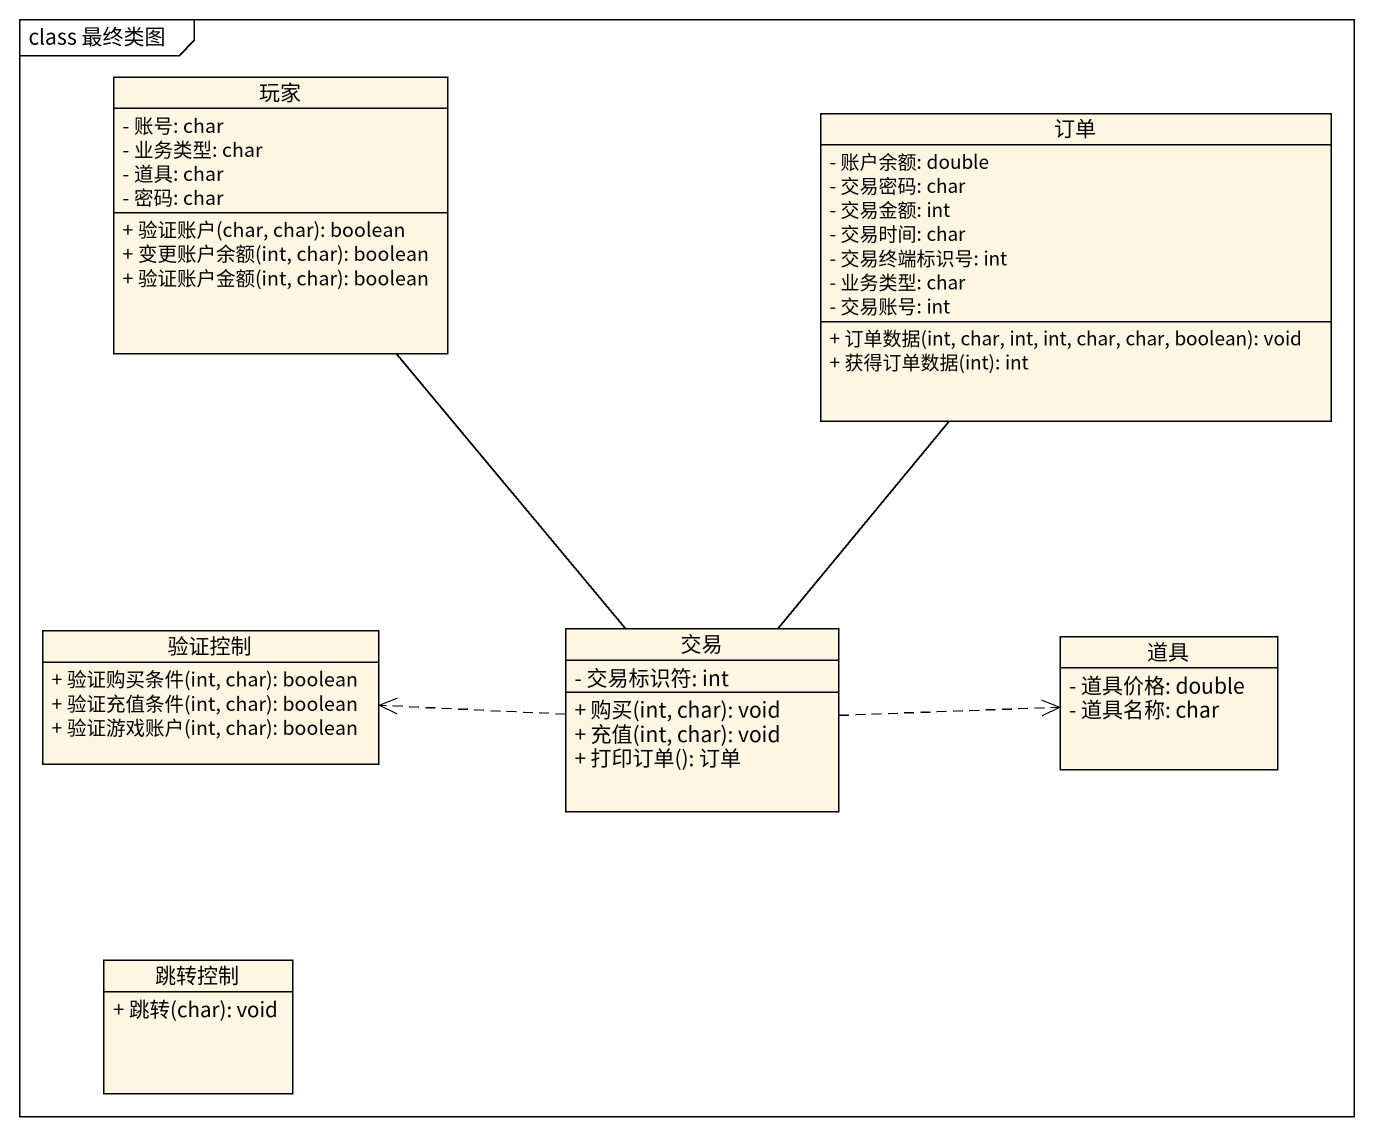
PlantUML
@startuml
mainframe class 最终类图
hide circle
hide empty members
skinparam classAttributeIconSize 0
class 玩家 {
  - 账号: char
  - 业务类型: char
  - 道具: char
  - 密码: char
  + 验证账户(char, char): boolean
  + 变更账户余额(int, char): boolean
  + 验证账户金额(int, char): boolean
}
class 订单 {
  - 账户余额: double
  - 交易密码: char
  - 交易金额: int
  - 交易时间: char
  - 交易终端标识号: int
  - 业务类型: char
  - 交易账号: int
  + 订单数据(int, char, int, int, char, char, boolean): void
  + 获得订单数据(int): int
}
class 验证控制 {
  + 验证购买条件(int, char): boolean
  + 验证充值条件(int, char): boolean
  + 验证游戏账户(int, char): boolean
}
class 交易 {
  - 交易标识符: int
  + 购买(int, char): void
  + 充值(int, char): void
  + 打印订单(): 订单
}
class 道具 {
  - 道具价格: double
  - 道具名称: char
}
class 跳转控制 {
  + 跳转(char): void
}
玩家 -- 交易
订单 -- 交易
交易 .left.> 验证控制
交易 .right.> 道具
@enduml
